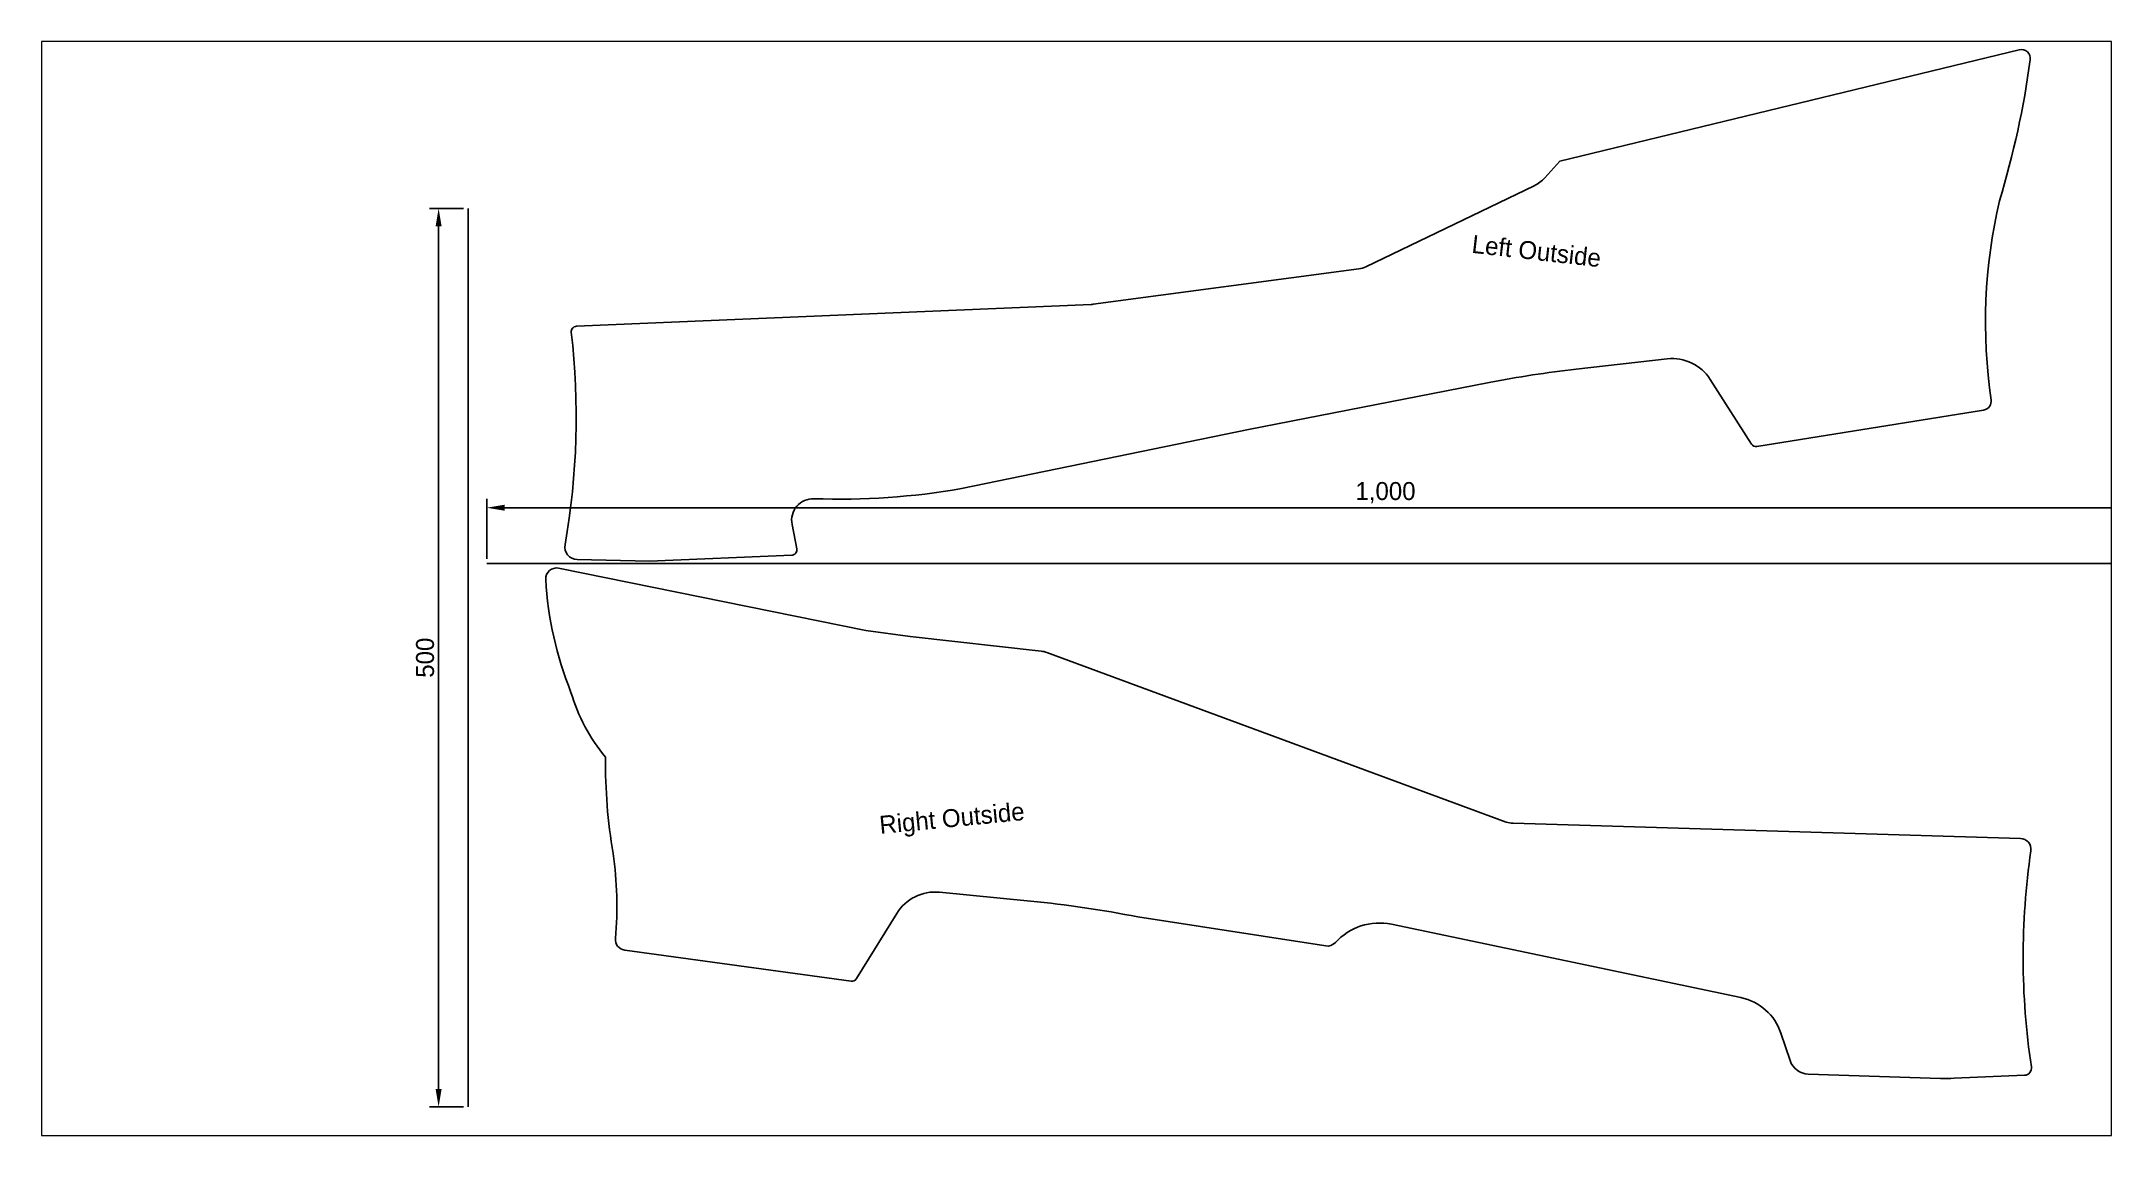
# Paper-space layout 'Layout1' of a CAD drawing. Extents: x 0 to 562, y 0 to 297.
# The model-space entities are those that its viewports show. They can reach past a viewport. Long polylines and large blocks are cut down to what shows.
import ezdxf

# ---------------------------------------------------------------- set-up
doc = ezdxf.new("R2010")
doc.units = 0
doc.layers.get('0').update_dxf_attribs({"linetype": 'CONTINUOUS'})
doc.layers.get('DEFPOINTS').update_dxf_attribs({"linetype": 'CONTINUOUS'})
doc.layers.add('REF_LINES', color=4, linetype='CONTINUOUS')
doc.dimstyles.get("Standard").update_dxf_attribs({"dimtxt": 0.18, "dimasz": 0.18, "dimexe": 0.18, "dimexo": 0.0625, "dimgap": 0.09, "dimtad": 0, "dimtih": 1, "dimtoh": 1, "dimdec": 4, "dimzin": 0, "dimtxsty": 'STANDARD', "dimcen": 0.09, "dimazin": 3, "dimtfac": 1, "dimtdec": 4, "dimtofl": 0, "dimtmove": 0, "dimatfit": 3, "dimtolj": 1, "dimtzin": 0})

# ---------------------------------------------------------------- blocks, each defined once
blk = doc.blocks.new('*D5')
at = {"color": 0, "linetype": 'BYBLOCK'}
for p, q in [((233.052651, 242.705), (214.144623, 242.705)), ((219.144623, -247.295), (219.144623, 232.705)), ((233.052651, -257.295), (214.144623, -257.295))]:
    blk.add_line(p, q, dxfattribs=at)
for points in [[(217.477956, 232.705), (220.81129, 232.705), (219.144623, 242.705)], [(217.477956, -247.295), (220.81129, -247.295), (219.144623, -257.295)]]:
    blk.add_solid(points, dxfattribs=at)
at = {"layer": 'DEFPOINTS', "color": 0, "linetype": 'BYBLOCK'}
for p in [(219.144623, 242.705), (235.552651, 242.705), (235.552651, -257.295)]:
    blk.add_point(p, dxfattribs=at)
at = {"color": 0, "linetype": 'BYBLOCK', "insert": (211.644623, -7.295), "char_height": 10, "attachment_point": 5, "rotation": 90}
blk.add_mtext('\\A1;500', dxfattribs=at)
blk = doc.blocks.new('*D6')
at = {"color": 0, "linetype": 'BYBLOCK'}
for p, q in [((245.883633, 47.700033), (245.883633, 81.17844)), ((1245.883633, 47.700033), (1245.883633, 81.17844)), ((255.883633, 76.17844), (1235.883633, 76.17844))]:
    blk.add_line(p, q, dxfattribs=at)
for points in [[(255.883633, 77.845107), (255.883633, 74.511773), (245.883633, 76.17844)], [(1235.883633, 77.845107), (1235.883633, 74.511773), (1245.883633, 76.17844)]]:
    blk.add_solid(points, dxfattribs=at)
at = {"layer": 'DEFPOINTS', "color": 0, "linetype": 'BYBLOCK'}
for p in [(1245.883633, 76.17844), (245.883633, 45.200033), (1245.883633, 45.200033)]:
    blk.add_point(p, dxfattribs=at)
at = {"color": 0, "linetype": 'BYBLOCK', "insert": (745.883633, 84.511773), "char_height": 10, "attachment_point": 5}
blk.add_mtext('\\A1;1,000', dxfattribs=at)

msp = doc.modelspace()

# ---------------------------------------------------------------- linework, layer by layer
for p, q in [((842.955538, 268.985), (1098.424035, 330.98935)), ((842.955538, 268.985), (834.453936, 259.672494)), ((828.663948, 255.363457), (734.950125, 210.244817)), ((731.026879, 209.07174), (583.300844, 189.398954)), ((295.815602, 177.10623), (582.137774, 189.296959)), ((902.65455, 158.980327), (851.975573, 153.267072)), ((669.596388, 119.624345), (803.580551, 145.820607)), ((949.433778, 111.605217), (926.544836, 147.562512)), ((1078.627198, 130.519969), (952.440247, 110.254152)), ((669.596388, 119.624345), (510.073125, 86.788393)), ((415.743731, 66.908688), (418.377513, 53.300687)), ((336.511539, 46.342734), (296.171865, 47.404101)), ((336.511539, 46.342734), (415.560733, 49.733383)), ((456.737925, 7.85412), (285.907187, 42.507534)), ((456.737925, 7.85412), (481.523992, 4.440785)), ((481.523992, 4.440785), (554.275501, -3.63498)), ((813.053972, -98.715449), (557.578823, -4.415671)), ((1099.15733, -107.837221), (816.853066, -99.45258)), ((497.7159, -137.792164), (548.476788, -142.724931)), ((451.671186, -185.881472), (474.004132, -149.576235)), ((608.128845, -151.535842), (712.617118, -167.708229)), ((943.55318, -196.369039), (749.230915, -155.639126)), ((448.708587, -187.281842), (322.670439, -170.008009)), ((970.953494, -231.483426), (965.851388, -216.22012)), ((1054.607395, -241.387342), (981.027899, -238.990269)), ((1062.270995, -241.343188), (1101.386636, -239.617478))]:
    msp.add_line(p, q)
for centre, radius, start, end in [((609.081492, 392.563219), 500, 343.074331, 352.287193), ((1099.60334, 326.130416), 5, 352.287193, 103.642371), ((820.421871, 272.482691), 19, 295.708549, 317.606324), ((1379.672149, 179.24455), 300, 166.947476, 188.284725), ((729.310809, 221.957977), 13, 277.58549, 295.708549), ((581.584774, 202.285191), 13, 272.438008, 277.58549), ((-114.327507, 126.707117), 410, 350.014768, 6.590613), ((295.943217, 174.108946), 3, 92.438008, 186.590613), ((919.862496, -448.91842), 606, 96.43204, 101.062776), ((905.455166, 134.137692), 25, 32.47916, 96.43204), ((1077.83435, 135.456708), 5, 279.123879, 10.076677), ((951.964538, 113.216195), 3, 212.47916, 279.123879), ((427.525094, 69.18893), 12, 87.999197, 190.953961), ((441.909458, 480.937749), 400, 267.999197, 279.81161), ((296.355977, 54.401679), 7, 170.014768, 268.492853), ((415.432172, 52.730627), 3, 272.456076, 10.953961), ((284.714367, 36.627297), 6, 78.533013, 183.345493), ((478.383752, 47.948496), 200, 183.345493, 201.875164), ((552.730921, -17.549514), 14, 69.740127, 83.665826), ((388.794679, 1.395371), 100, 196.238713, 219.856227), ((612.007179, -66.32426), 300, 179.306075, 189.578958), ((817.209317, -87.457869), 12, 249.740127, 268.298774), ((1098.979204, -113.834576), 6, 351.681081, 88.298774), ((1510.602081, -174.022676), 410, 171.681081, 188.55676), ((118.330026, -145.425439), 200, 354.808985, 8.389165), ((495.297877, -162.674952), 25, 84.449623, 148.402502), ((489.863915, -745.883725), 606, 78.746125, 84.449623), ((742.461226, -187.937289), 33, 78.162183, 137.876592), ((323.485138, -164.063578), 6, 173.615189, 262.196094), ((713.534852, -161.778831), 6, 261.201741, 317.876592), ((449.115936, -184.309626), 3, 262.196094, 328.402502), ((937.398917, -225.731005), 30, 18.483375, 78.162183), ((981.386067, -227.996102), 11, 198.483375, 268.134078), ((1057.863468, -141.440366), 100, 268.134078, 272.526146), ((1101.210335, -235.621365), 4, 272.526146, 8.55676)]:
    msp.add_arc(centre, radius, start, end)
at = {"layer": 'REF_LINES'}
for p, q in [((235.552651, -257.295), (235.552651, 242.705)), ((245.883633, 45.200033), (1245.883633, 45.200033))]:
    msp.add_line(p, q, dxfattribs=at)

# ---------------------------------------------------------------- texts
at = {"layer": 'REF_LINES', "char_height": 10, "attachment_point": 1}
for s, insert, width, rotation in [('Left Outside', (794.613, 227.990456), 227.813312, 353.567936359), ('Right Outside', (463.879002, -95.437281), 234.671, 5.550379478)]:
    msp.add_mtext(s, dxfattribs=dict(at, insert=insert, width=width, rotation=rotation))

# ---------------------------------------------------------------- dimensions: what is measured, and where the dimension line sits
at = {"layer": 'REF_LINES'}
dim = msp.add_linear_dim(base=(219.144623, 242.705), p1=(235.552651, -257.295), p2=(235.552651, 242.705), angle=90, dimstyle='STANDARD', override={"dimscale": 4, "dimtxt": 2.5, "dimasz": 2.5, "dimexe": 1.25, "dimexo": 0.625, "dimgap": 0.625, "dimtad": 1, "dimtih": 0, "dimtoh": 0, "dimdec": 0, "dimzin": 8, "dimcen": 2.5, "dimtofl": 1}, dxfattribs=at)
dim.commit()
dim.dimension.update_dxf_attribs({"geometry": '*D5', "text_midpoint": (211.644623, -7.295)})
dim = msp.add_linear_dim(base=(1245.883633, 76.17844), p1=(245.883633, 45.200033), p2=(1245.883633, 45.200033), dimstyle='STANDARD', override={"dimscale": 4, "dimtxt": 2.5, "dimasz": 2.5, "dimexe": 1.25, "dimexo": 0.625, "dimgap": 0.625, "dimtad": 1, "dimtih": 0, "dimtoh": 0, "dimdec": 0, "dimzin": 8, "dimcen": 2.5, "dimtofl": 1}, dxfattribs=at)
dim.commit()
dim.dimension.update_dxf_attribs({"geometry": '*D6', "text_midpoint": (745.883633, 84.511773)})

psp = doc.layouts.get("Layout1")

# ---------------------------------------------------------------- viewports
at = {"layer": '0'}
psp.add_viewport(center=(280.877988, 148.5), size=(561.755976, 297), view_center_point=(573.996507, 31.217211), view_height=608.862704, dxfattribs=at)

doc.saveas('drawing.dxf')
